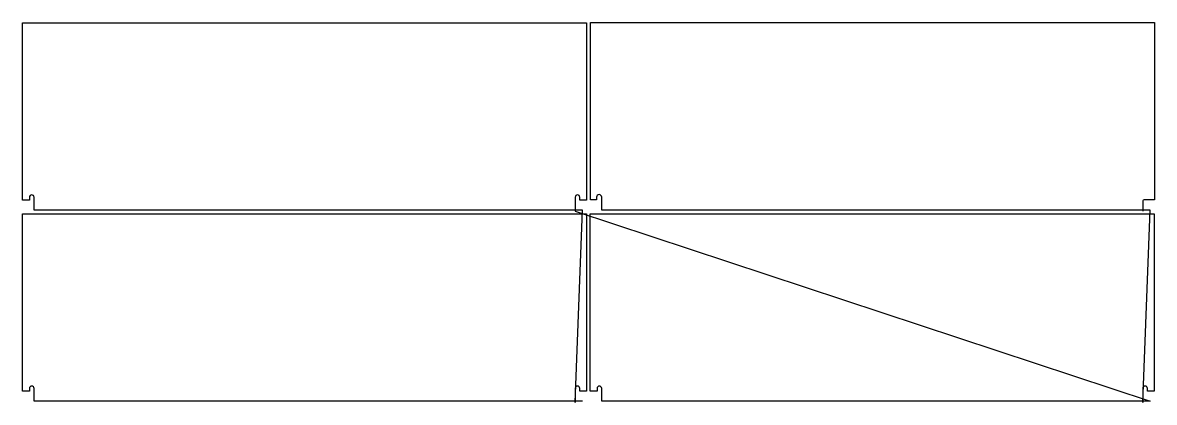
# Model space of a CAD drawing. Header units: metres. Extents: x 14 to 5478, y 9 to 1841.
import ezdxf

# ---------------------------------------------------------------- set-up
doc = ezdxf.new("R2010")
doc.units = ezdxf.units.M

msp = doc.modelspace()

# ---------------------------------------------------------------- linework, layer by layer
at = {"layer": 'TOOL_0'}
for p, q in [((14, 984.915), (14, 1840.165)), ((14, 1840.165), (2736.5, 1840.165)), ((2736.5, 1840.165), (2736.5, 984.915)), ((2754.798, 986.254), (2754.798, 1841.254)), ((2754.798, 1841.254), (5477.798, 1841.254)), ((5477.798, 1841.254), (5477.798, 986.254)), ((46.5, 984.915), (14, 984.915)), ((46.5, 998.665), (46.5, 984.915)), ((69, 936.165), (69, 998.665)), ((2681.5, 998.665), (2681.5, 936.165)), ((2704, 984.915), (2704, 998.665)), ((2736.5, 984.915), (2704, 984.915)), ((2784.798, 986.254), (2754.798, 986.254)), ((2784.798, 998.754), (2784.798, 986.254)), ((2809.798, 936.254), (2809.798, 998.754)), ((5477.798, 986.254), (5427.798, 986.254)), ((2681.5, 936.165), (69, 936.165)), ((2681.5, 8.865), (2716.515, 936.165)), ((2716.515, 936.165), (2681.5, 936.165)), ((2681.5, 936.165), (2681.5, 931.029)), ((2681.5, 931.029), (5457.047, 14.001)), ((5422.798, 936.254), (2809.798, 936.254)), ((5422.032, 8.865), (5458.308, 936.254)), ((5422.798, 981.254), (5422.798, 936.254)), ((5458.308, 936.254), (5422.798, 936.254)), ((5422.798, 936.254), (5422.798, 931.121)), ((14, 62.751), (14, 918.001)), ((14, 918.001), (2736.5, 918.001)), ((2736.5, 918.001), (2736.5, 62.751)), ((2754.532, 62.751), (2754.532, 918.001)), ((2754.532, 918.001), (5477.032, 918.001)), ((5477.032, 918.001), (5477.032, 62.751)), ((46.5, 62.751), (14, 62.751)), ((46.5, 76.501), (46.5, 62.751)), ((69, 14.001), (69, 76.501)), ((2681.5, 76.501), (2681.5, 14.001)), ((2704, 62.751), (2704, 76.501)), ((2736.5, 62.751), (2704, 62.751)), ((2787.032, 62.751), (2754.532, 62.751)), ((2787.032, 76.501), (2787.032, 62.751)), ((2809.532, 14.001), (2809.532, 76.501)), ((5422.032, 76.501), (5422.032, 14.001)), ((5444.532, 62.751), (5444.532, 76.501)), ((5477.032, 62.751), (5444.532, 62.751)), ((2681.5, 14.001), (69, 14.001)), ((2716.515, 14.001), (2681.5, 14.001)), ((2681.5, 14.001), (2681.5, 8.865)), ((5422.032, 14.001), (2809.532, 14.001)), ((5457.047, 14.001), (5422.032, 14.001)), ((5422.032, 14.001), (5422.032, 8.865))]:
    msp.add_line(p, q, dxfattribs=at)
for centre, radius, start in [((57.75, 998.665), 11.25, 0), ((2692.75, 998.665), 11.25, 0), ((2797.298, 998.754), 12.5, 0), ((5427.798, 981.254), 5, 90), ((57.75, 76.501), 11.25, 0), ((2692.75, 76.501), 11.25, 0), ((2798.282, 76.501), 11.25, 0), ((5433.282, 76.501), 11.25, 0)]:
    msp.add_arc(centre, radius, start, 180, dxfattribs=at)

doc.saveas('drawing.dxf')
